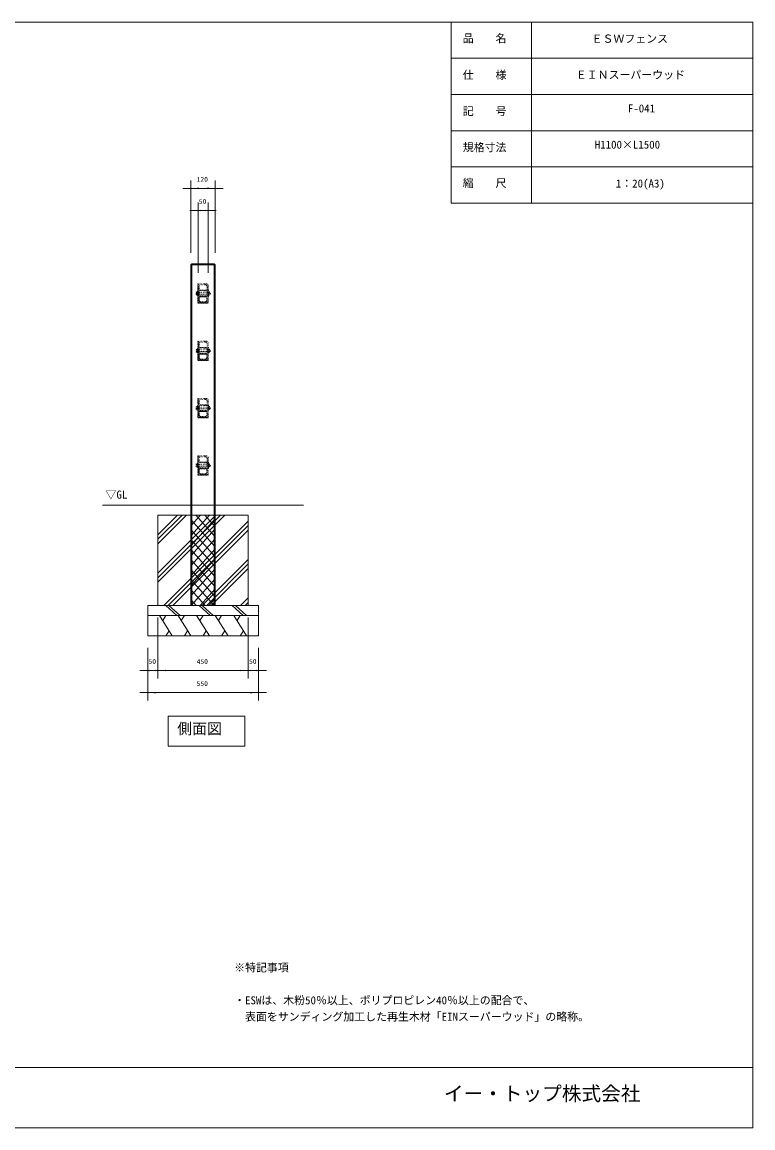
# Model space of a CAD drawing. Units: millimetres, scale not verified. Extents: x -3900 to 3900, y -2750 to 2750.
# Drawn here: x 267 to 3900, y -2750 to 2750 of the extents above; entities that cross this region are included whole.
import ezdxf
from ezdxf.enums import TextEntityAlignment as Align

# ---------------------------------------------------------------- set-up
doc = ezdxf.new("R2010")
doc.units = ezdxf.units.MM
doc.header["$LTSCALE"] = 20
doc.linetypes.add('USER5', pattern=[0.208282, 0.069427, -0.138855])
doc.layers.add('0-1_IMPORTED', color=30, linetype='Continuous', lineweight=18)
doc.styles.add('ＭＳ ゴシック', font='')
doc.styles.get('ＭＳ ゴシック').set_extended_font_data('MS Gothic')

msp = doc.modelspace()

# ---------------------------------------------------------------- linework, layer by layer
at = {"layer": '0-1_IMPORTED'}
for p, q in [((2400, 2750), (2400, 1850)), ((2800, 2750), (2800, 1850)), ((3900, 2570), (2400, 2570)), ((3900, 2390), (2400, 2390)), ((3900, 2210), (2400, 2210)), ((3900, 2030), (2400, 2030)), ((3900, 1850), (2400, 1850)), ((1106.5, 1543), (1226.5, 1543)), ((1111.5, 1548), (1111.5, -152)), ((1221.5, 1548), (1221.5, -152)), ((1666.5, 348), (666.5, 348)), ((941.5, 155.25), (1084.25, 298)), ((941.5, -35.67), (1275.17, 298)), ((941.5, 177.52), (1061.98, 298)), ((941.5, -13.4), (1252.9, 298)), ((941.5, 199.79), (1039.71, 298)), ((941.5, 8.88), (1230.62, 298)), ((1106.5, 294.17), (1109.9, 298)), ((1106.5, 244.45), (1154.1, 298)), ((1106.5, 194.73), (1198.29, 298)), ((1106.5, 145.02), (1226.5, 280.02)), ((1226.5, 140.42), (1106.5, 275.42)), ((1226.5, 190.14), (1130.62, 298)), ((1226.5, 239.85), (1174.82, 298)), ((1226.5, 289.57), (1219.01, 298)), ((971.54, -152), (1391.5, 267.96)), ((993.82, -152), (1391.5, 245.68)), ((1016.09, -152), (1391.5, 223.41)), ((1106.5, 95.3), (1226.5, 230.3)), ((1226.5, 90.7), (1106.5, 225.7)), ((1106.5, 45.58), (1226.5, 180.58)), ((1226.5, 40.98), (1106.5, 175.98)), ((1106.5, -4.14), (1226.5, 130.86)), ((1226.5, -8.74), (1106.5, 126.26)), ((1106.5, -53.86), (1226.5, 81.14)), ((1226.5, -58.46), (1106.5, 76.54)), ((1162.46, -152), (1391.5, 77.04)), ((1106.5, -103.58), (1226.5, 31.42)), ((1226.5, -108.17), (1106.5, 26.83)), ((1184.74, -152), (1391.5, 54.76)), ((1207.01, -152), (1391.5, 32.49)), ((1221.26, -152), (1106.5, -22.89)), ((1107.65, -152), (1226.5, -18.29)), ((1177.07, -152), (1106.5, -72.61)), ((1151.84, -152), (1226.5, -68.01)), ((981.54, -152), (1036.54, -202)), ((997.1, -152), (1052.1, -202)), ((1132.87, -152), (1106.5, -122.33)), ((1146.54, -152), (1201.54, -202)), ((1162.1, -152), (1217.1, -202)), ((1196.04, -152), (1226.5, -117.73)), ((1311.54, -152), (1366.54, -202)), ((1327.1, -152), (1382.1, -202)), ((1353.38, -152), (1391.5, -113.88)), ((1375.66, -152), (1391.5, -136.16)), ((1013.45, -302), (949.95, -202)), ((965.82, -227), (981.7, -202)), ((1105.85, -302), (1042.35, -202)), ((1058.22, -227), (1074.1, -202)), ((1198.25, -302), (1134.75, -202)), ((1150.62, -227), (1166.5, -202)), ((1290.65, -302), (1227.15, -202)), ((1243.02, -227), (1258.9, -202)), ((1383.05, -302), (1319.55, -202)), ((1335.42, -227), (1351.3, -202)), ((997.58, -277), (981.7, -302)), ((1089.98, -277), (1074.1, -302)), ((1182.38, -277), (1166.5, -302)), ((1274.78, -277), (1258.9, -302)), ((1367.18, -277), (1351.3, -302)), ((-3900, -2450), (3900, -2450))]:
    msp.add_line(p, q, dxfattribs=at)
at = {"layer": '0-1_IMPORTED', "color": 1}
for p, q in [((1106.5, 1602.85), (1106.5, 1963)), ((1226.5, 1602.85), (1226.5, 1963)), ((1066.5, 1923), (1106.5, 1923)), ((1106.5, 1923), (1226.5, 1923)), ((1226.5, 1923), (1266.5, 1923)), ((1141.5, 1503), (1141.5, 1853)), ((1191.5, 1503), (1191.5, 1853)), ((1101.5, 1813), (1141.5, 1813)), ((1141.5, 1813), (1191.5, 1813)), ((1191.5, 1813), (1231.5, 1813)), ((941.5, -212), (941.5, -515)), ((941.5, -212), (941.5, -515)), ((1391.5, -212), (1391.5, -515)), ((1391.5, -212), (1391.5, -515)), ((891.5, -362), (891.5, -515)), ((891.5, -362), (891.5, -625)), ((1441.5, -362), (1441.5, -515)), ((1441.5, -362), (1441.5, -625)), ((851.5, -475), (891.5, -475)), ((891.5, -475), (941.5, -475)), ((901.5, -475), (941.5, -475)), ((941.5, -475), (981.5, -475)), ((941.5, -475), (1391.5, -475)), ((1351.5, -475), (1391.5, -475)), ((1391.5, -475), (1431.5, -475)), ((1391.5, -475), (1441.5, -475)), ((1441.5, -475), (1481.5, -475)), ((891.5, -585), (851.5, -585)), ((1441.5, -585), (891.5, -585)), ((1481.5, -585), (1441.5, -585))]:
    msp.add_line(p, q, dxfattribs=at)
at = {"layer": '0-1_IMPORTED', "linetype": 'USER5'}
for p, q in [((1132.5, 1404.24), (1138, 1404.24)), ((1132.5, 1396.76), (1138, 1396.76)), ((1197.29, 1400.5), (1193.71, 1400.5)), ((1198, 1394.49), (1198, 1406.51)), ((1132.5, 1119.24), (1138, 1119.24)), ((1132.5, 1111.76), (1138, 1111.76)), ((1197.29, 1115.5), (1193.71, 1115.5)), ((1198, 1109.49), (1198, 1121.51)), ((1132.5, 834.24), (1138, 834.24)), ((1132.5, 826.76), (1138, 826.76)), ((1197.29, 830.5), (1193.71, 830.5)), ((1198, 824.49), (1198, 836.51)), ((1198, 539.49), (1198, 551.51)), ((1132.5, 549.24), (1138, 549.24)), ((1132.5, 541.76), (1138, 541.76)), ((1197.29, 545.5), (1193.71, 545.5))]:
    msp.add_line(p, q, dxfattribs=at)
at = {"layer": '0-1_IMPORTED'}
for points in [[(-3900, 2750), (3900, 2750), (3900, -2750), (-3900, -2750)], [(1111.5, 1548), (1221.5, 1548), (1226.5, 1542.85), (1226.5, -152), (1106.5, -152), (1106.5, 1542.85)], [(941.5, 298), (1391.5, 298), (1391.5, -152), (941.5, -152)], [(891.5, -152), (1441.5, -152), (1441.5, -202), (891.5, -202)], [(891.5, -202), (1441.5, -202), (1441.5, -302), (891.5, -302)], [(993.86, -701.76), (1375, -701.76), (1375, -851.99), (993.86, -851.99)]]:
    msp.add_lwpolyline(points, close=True, dxfattribs=at)
at = {"layer": '0-1_IMPORTED', "linetype": 'USER5'}
for points in [[(1141.5, 1448), (1140, 1448), (1140, 1351.5), (1191.5, 1351.5), (1191.5, 1353), (1141.5, 1353)], [(1146.5, 1448), (1186.5, 1448), (1191.5, 1443), (1191.5, 1358), (1186.5, 1353), (1146.5, 1353), (1141.5, 1358), (1141.5, 1443)], [(1186.5, 1438), (1186.5, 1417), (1146.5, 1417), (1146.5, 1438), (1151.5, 1443), (1181.5, 1443)], [(1132.5, 1406.7), (1133.25, 1408), (1138, 1408), (1138, 1393), (1133.25, 1393), (1132.5, 1394.3)], [(1138, 1410.5), (1140, 1410.5), (1140, 1390.5), (1138, 1390.5)], [(1138, 1404.5), (1191.5, 1404.5), (1191.5, 1396.5), (1138, 1396.5)], [(1186.5, 1413), (1186.5, 1388), (1146.5, 1388), (1146.5, 1413)], [(1186.5, 1363), (1186.5, 1384), (1146.5, 1384), (1146.5, 1363), (1151.5, 1358), (1181.5, 1358)], [(1185.5, 1363.41), (1185.5, 1383), (1147.5, 1383), (1147.5, 1363.41), (1151.91, 1359), (1181.09, 1359)], [(1191.5, 1416.5), (1193, 1416.5), (1193, 1384.5), (1191.5, 1384.5)], [(1193, 1408.5), (1198, 1408.5), (1198, 1392.5), (1193, 1392.5)], [(1141.5, 1163), (1140, 1163), (1140, 1066.5), (1191.5, 1066.5), (1191.5, 1068), (1141.5, 1068)], [(1146.5, 1163), (1186.5, 1163), (1191.5, 1158), (1191.5, 1073), (1186.5, 1068), (1146.5, 1068), (1141.5, 1073), (1141.5, 1158)], [(1186.5, 1153), (1186.5, 1132), (1146.5, 1132), (1146.5, 1153), (1151.5, 1158), (1181.5, 1158)], [(1132.5, 1121.7), (1133.25, 1123), (1138, 1123), (1138, 1108), (1133.25, 1108), (1132.5, 1109.3)], [(1138, 1125.5), (1140, 1125.5), (1140, 1105.5), (1138, 1105.5)], [(1138, 1119.5), (1191.5, 1119.5), (1191.5, 1111.5), (1138, 1111.5)], [(1186.5, 1128), (1186.5, 1103), (1146.5, 1103), (1146.5, 1128)], [(1191.5, 1131.5), (1193, 1131.5), (1193, 1099.5), (1191.5, 1099.5)], [(1193, 1123.5), (1198, 1123.5), (1198, 1107.5), (1193, 1107.5)], [(1186.5, 1078), (1186.5, 1099), (1146.5, 1099), (1146.5, 1078), (1151.5, 1073), (1181.5, 1073)], [(1185.5, 1078.41), (1185.5, 1098), (1147.5, 1098), (1147.5, 1078.41), (1151.91, 1074), (1181.09, 1074)], [(1132.5, 836.7), (1133.25, 838), (1138, 838), (1138, 823), (1133.25, 823), (1132.5, 824.3)], [(1138, 840.5), (1140, 840.5), (1140, 820.5), (1138, 820.5)], [(1138, 834.5), (1191.5, 834.5), (1191.5, 826.5), (1138, 826.5)], [(1141.5, 878), (1140, 878), (1140, 781.5), (1191.5, 781.5), (1191.5, 783), (1141.5, 783)], [(1146.5, 878), (1186.5, 878), (1191.5, 873), (1191.5, 788), (1186.5, 783), (1146.5, 783), (1141.5, 788), (1141.5, 873)], [(1186.5, 868), (1186.5, 847), (1146.5, 847), (1146.5, 868), (1151.5, 873), (1181.5, 873)], [(1186.5, 843), (1186.5, 818), (1146.5, 818), (1146.5, 843)], [(1191.5, 846.5), (1193, 846.5), (1193, 814.5), (1191.5, 814.5)], [(1193, 838.5), (1198, 838.5), (1198, 822.5), (1193, 822.5)], [(1186.5, 793), (1186.5, 814), (1146.5, 814), (1146.5, 793), (1151.5, 788), (1181.5, 788)], [(1185.5, 793.41), (1185.5, 813), (1147.5, 813), (1147.5, 793.41), (1151.91, 789), (1181.09, 789)], [(1132.5, 551.7), (1133.25, 553), (1138, 553), (1138, 538), (1133.25, 538), (1132.5, 539.3)], [(1138, 555.5), (1140, 555.5), (1140, 535.5), (1138, 535.5)], [(1141.5, 593), (1140, 593), (1140, 496.5), (1191.5, 496.5), (1191.5, 498), (1141.5, 498)], [(1146.5, 593), (1186.5, 593), (1191.5, 588), (1191.5, 503), (1186.5, 498), (1146.5, 498), (1141.5, 503), (1141.5, 588)], [(1186.5, 583), (1186.5, 562), (1146.5, 562), (1146.5, 583), (1151.5, 588), (1181.5, 588)], [(1186.5, 558), (1186.5, 533), (1146.5, 533), (1146.5, 558)], [(1191.5, 561.5), (1193, 561.5), (1193, 529.5), (1191.5, 529.5)], [(1193, 553.5), (1198, 553.5), (1198, 537.5), (1193, 537.5)], [(1138, 549.5), (1191.5, 549.5), (1191.5, 541.5), (1138, 541.5)], [(1186.5, 508), (1186.5, 529), (1146.5, 529), (1146.5, 508), (1151.5, 503), (1181.5, 503)], [(1185.5, 508.41), (1185.5, 528), (1147.5, 528), (1147.5, 508.41), (1151.91, 504), (1181.09, 504)]]:
    msp.add_lwpolyline(points, close=True, dxfattribs=at)
for centre, start, end in [((1198, 1400.5), 0, 90), ((1198, 1400.5), 270, 0), ((1198, 1115.5), 0, 90), ((1198, 1115.5), 270, 0), ((1198, 830.5), 0, 90), ((1198, 830.5), 270, 0), ((1198, 545.5), 360, 90), ((1198, 545.5), 270, 0)]:
    msp.add_arc(centre, 6.01, start, end, dxfattribs=at)
at = {"layer": '0-1_IMPORTED', "color": 1}
for points in [[(1106.5, 1923), (1146.5, 1926.5), (1146.5, 1919.5)], [(1226.5, 1923), (1186.5, 1919.5), (1186.5, 1926.5)], [(1141.5, 1813), (1181.5, 1816.5), (1181.5, 1809.5)], [(1191.5, 1813), (1151.5, 1809.5), (1151.5, 1816.5)], [(891.5, -475), (931.5, -471.5), (931.5, -478.5)], [(941.5, -475), (901.5, -478.5), (901.5, -471.5)], [(941.5, -475), (981.5, -471.5), (981.5, -478.5)], [(1391.5, -475), (1351.5, -478.5), (1351.5, -471.5)], [(1391.5, -475), (1431.5, -471.5), (1431.5, -478.5)], [(1441.5, -475), (1401.5, -478.5), (1401.5, -471.5)], [(891.5, -585), (931.5, -581.5), (931.5, -588.5)], [(1441.5, -585), (1401.5, -588.5), (1401.5, -581.5)]]:
    msp.add_solid(points, dxfattribs=at)

# ---------------------------------------------------------------- texts
at = {"layer": '0-1_IMPORTED', "color": 7, "style": 'ＭＳ ゴシック'}
for s, height, p in [('品\u3000\u3000名', 39.81, (2457.74, 2637.38)), ('ＥＳＷフェンス', 39.81, (3098.18, 2635.44)), ('仕\u3000\u3000様', 39.81, (2457.74, 2455.44)), ('ＥＩＮスーパーウッド', 39.81, (3019.59, 2456.04)), ('記\u3000\u3000号', 39.81, (2457.74, 2275.44)), ('F-041', 39.81, (3278.33, 2288.81)), ('規格寸法', 39.81, (2457.74, 2095.44)), ('H1100×L1500', 39.81, (3113.8, 2108.81)), ('120', 23.88, (1134.75, 1948.93)), ('縮\u3000\u3000尺', 39.81, (2457.74, 1917.38)), ('1：20(A3)', 39.81, (3218.47, 1915.44)), ('50', 23.88, (1145.33, 1838.93)), ('▽GL', 40.43, (680.64, 367.42)), ('50', 23.88, (895.33, -449.07)), ('450', 23.88, (1134.75, -449.07)), ('50', 23.88, (1395.33, -449.07)), ('550', 23.88, (1134.75, -559.07)), ('側面図', 54.26, (1038.3, -807.58)), ('※特記事項', 39.81, (1321.03, -1984.52)), ('・ESWは、木粉50％以上、ポリプロピレン40％以上の配合で、', 39.81, (1321.03, -2147.41)), ('  表面をサンディング加工した再生木材「EINスーパーウッド」の略称。', 39.81, (1321.03, -2228.85)), ('イー・トップ株式会社', 71.65, (2363.73, -2636.39))]:
    msp.add_text(s, height=height, dxfattribs=at).set_placement(p, align=Align.BOTTOM_LEFT)

doc.saveas('drawing.dxf')
